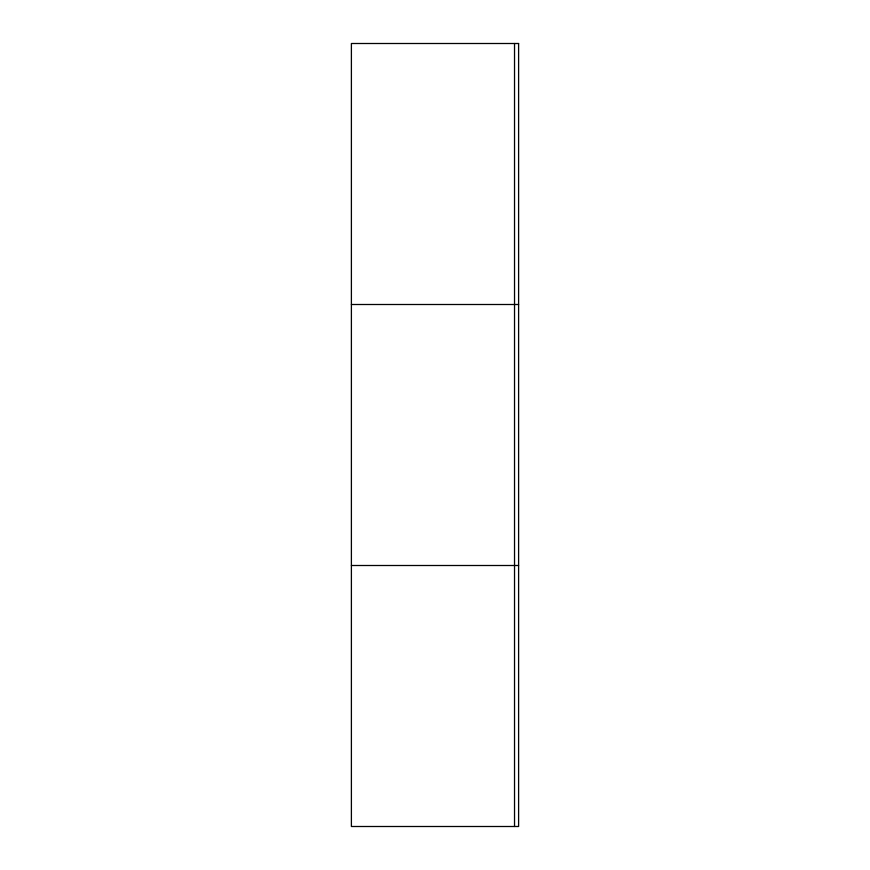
<?xml version="1.0" encoding="UTF-8"?>
<svg xmlns="http://www.w3.org/2000/svg" width="870" height="870" viewBox="0 0 870 870"><rect width="100%" height="100%" fill="white"/><g stroke="black" fill="none" stroke-linecap="round" stroke-linejoin="round"><path stroke-width="1.3" d="M351.393 304.5L518.607 304.5M351.393 565.5L518.607 565.5M514.529 43.5L514.529 826.5M518.607 43.5L351.393 43.5L351.393 826.5L518.607 826.5L518.607 43.5"/></g></svg>
